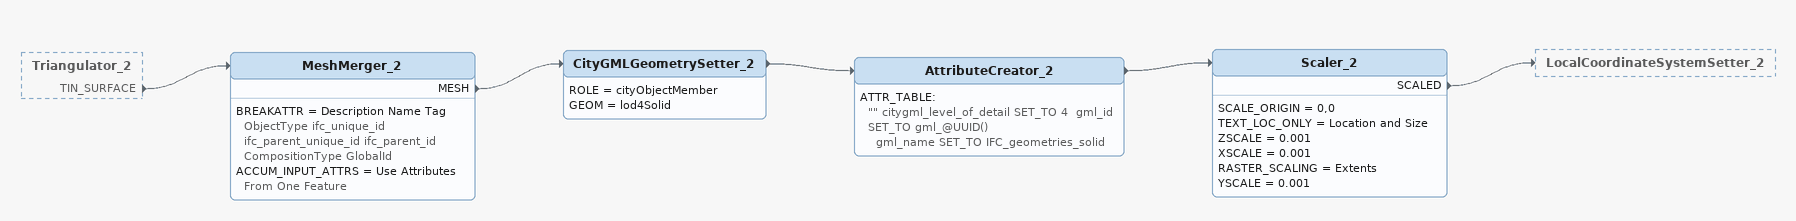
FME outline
Triangulator_2 [outside]
    TIN_SURFACE -> MeshMerger_2
MeshMerger_2
    BREAKATTR = Description Name Tag ObjectType ifc_unique_id ifc_parent_unique_id ifc_parent_id CompositionType GlobalId
    ACCUM_INPUT_ATTRS = Use Attributes From One Feature
    MESH -> CityGMLGeometrySetter_2
CityGMLGeometrySetter_2
    ROLE = cityObjectMember
    GEOM = lod4Solid
    -> AttributeCreator_2
AttributeCreator_2
    ATTR_TABLE:
      "" citygml_level_of_detail SET_TO 4  gml_id SET_TO gml_@UUID()
        gml_name SET_TO IFC_geometries_solid
    -> Scaler_2
Scaler_2
    SCALE_ORIGIN = 0,0
    TEXT_LOC_ONLY = Location and Size
    ZSCALE = 0.001
    XSCALE = 0.001
    RASTER_SCALING = Extents
    YSCALE = 0.001
    SCALED -> LocalCoordinateSystemSetter_2
